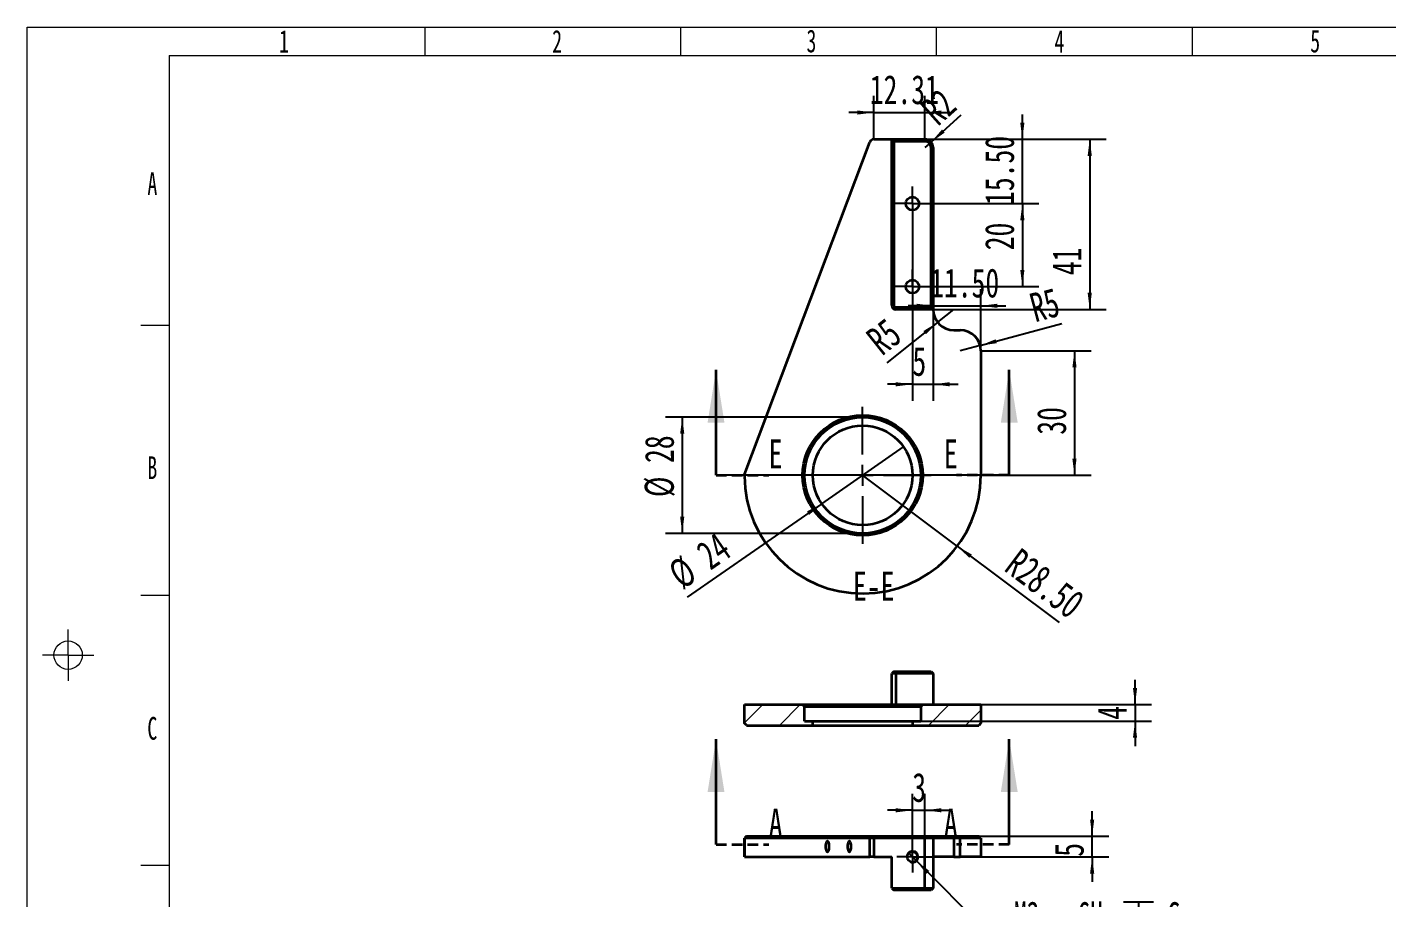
# Model space of a CAD drawing. Header units: millimetres. Extents: x 5 to 292, y 3 to 206.
# Drawn here: x 4.5 to 168.4, y 101.3 to 206.2 of the extents above; entities that cross this region are included whole.
import ezdxf

# ---------------------------------------------------------------- set-up
doc = ezdxf.new("R2010")
doc.units = ezdxf.units.MM
doc.linetypes.add('HIDDEN', pattern=[1.905, 1.27, -0.635])
doc.layers.add('10', color=7, linetype='Continuous')
doc.layers.add('SLD-0', color=7, linetype='Continuous')
doc.styles.add('SLDTEXTSTYLE1', font='TXT', dxfattribs={"width": 0.7})
doc.styles.add('SLDTEXTSTYLE13', font='TXT', dxfattribs={"width": 0.642857})
doc.styles.add('SLDTEXTSTYLE7', font='TXT', dxfattribs={"width": 0.638186})
doc.dimstyles.new('SLDDIMSTYLE0', dxfattribs={"dimtxt": 3.5, "dimasz": 2, "dimexe": 0, "dimexo": 0.0625, "dimgap": 0.875, "dimtad": 2, "dimlfac": 2, "dimrnd": 1e-09, "dimzin": 12, "dimdsep": 46, "dimtxsty": 'SLDTEXTSTYLE1', "dimsah": 1, "dimcen": 0.09, "dimadec": 0, "dimazin": 3, "dimtfac": 1, "dimtmove": 0, "dimatfit": 0, "dimfxl": 0, "dimfrac": 2, "dimtolj": 1, "dimtzin": 12, "dimarcsym": 0})
doc.dimstyles.new('SLDDIMSTYLE1', dxfattribs={"dimtxt": 3.5, "dimasz": 2, "dimexe": 0, "dimexo": 0.0625, "dimgap": 0.875, "dimtad": 2, "dimlfac": 2, "dimrnd": 1e-09, "dimzin": 12, "dimdsep": 46, "dimtxsty": 'SLDTEXTSTYLE1', "dimsah": 1, "dimcen": 0, "dimadec": 0, "dimazin": 3, "dimtfac": 1, "dimtofl": 0, "dimtmove": 0, "dimatfit": 3, "dimfxl": 0, "dimfrac": 2, "dimtolj": 1, "dimtzin": 12, "dimarcsym": 0})
doc.dimstyles.new('SLDDIMSTYLE2', dxfattribs={"dimtxt": 3.5, "dimasz": 2, "dimexe": 0, "dimexo": 0.0625, "dimgap": 0.875, "dimtad": 2, "dimlfac": 2, "dimrnd": 1e-09, "dimzin": 12, "dimdsep": 46, "dimtxsty": 'SLDTEXTSTYLE1', "dimblk1": 'NONE', "dimsah": 1, "dimcen": 0, "dimadec": 0, "dimazin": 3, "dimtfac": 1, "dimtmove": 0, "dimatfit": 3, "dimldrblk": 'NONE', "dimfxl": 0, "dimfrac": 2, "dimtolj": 1, "dimtzin": 12, "dimarcsym": 0})
doc.dimstyles.new('SLDDIMSTYLE3', dxfattribs={"dimtxt": 3.5, "dimasz": 2, "dimexe": 0, "dimexo": 0.0625, "dimgap": 0.875, "dimtad": 2, "dimlfac": 2, "dimrnd": 1e-09, "dimzin": 4, "dimdsep": 46, "dimtxsty": 'SLDTEXTSTYLE1', "dimsah": 1, "dimcen": 0, "dimadec": 0, "dimazin": 1, "dimtfac": 1, "dimtofl": 0, "dimtmove": 0, "dimatfit": 3, "dimfxl": 0, "dimfrac": 2, "dimtolj": 1, "dimtzin": 12, "dimarcsym": 0})
doc.dimstyles.new('SLDDIMSTYLE4', dxfattribs={"dimtxt": 3.5, "dimasz": 2, "dimexe": 0, "dimexo": 0.0625, "dimgap": 0.875, "dimtad": 2, "dimlfac": 2, "dimrnd": 1e-09, "dimzin": 12, "dimdsep": 46, "dimtxsty": 'SLDTEXTSTYLE1', "dimsah": 1, "dimcen": 0.09, "dimadec": 0, "dimazin": 3, "dimtfac": 1, "dimtofl": 0, "dimtmove": 0, "dimatfit": 3, "dimfxl": 0, "dimfrac": 2, "dimtolj": 1, "dimtzin": 12, "dimarcsym": 0})
doc.dimstyles.new('SLDDIMSTYLE5', dxfattribs={"dimtxt": 3.5, "dimasz": 2, "dimexe": 0, "dimexo": 0.0625, "dimgap": 0.875, "dimtad": 2, "dimlfac": 2, "dimrnd": 1e-09, "dimzin": 4, "dimdsep": 46, "dimtxsty": 'SLDTEXTSTYLE1', "dimsah": 1, "dimcen": 0.09, "dimadec": 0, "dimazin": 1, "dimtfac": 1, "dimtmove": 0, "dimatfit": 0, "dimfxl": 0, "dimfrac": 2, "dimtolj": 1, "dimtzin": 12, "dimarcsym": 0})
doc.dimstyles.new('SLDDIMSTYLE6', dxfattribs={"dimtxt": 3.5, "dimasz": 2, "dimexe": 0, "dimexo": 0.0625, "dimgap": 0.875, "dimtad": 0, "dimtih": 1, "dimtoh": 1, "dimdec": 6, "dimlfac": 2, "dimrnd": 1e-09, "dimzin": 12, "dimdsep": 46, "dimtxsty": 'SLDTEXTSTYLE1', "dimblk1": 'NONE', "dimsah": 1, "dimcen": 0, "dimadec": 0, "dimazin": 3, "dimtfac": 1, "dimtmove": 0, "dimatfit": 3, "dimldrblk": 'NONE', "dimfxl": 0, "dimfrac": 2, "dimtolj": 1, "dimtzin": 12, "dimarcsym": 0})

# ---------------------------------------------------------------- blocks, each defined once
blk = doc.blocks.new('_D')
at = {"layer": '10'}
for p, q in [((106.53, 192.73), (106.53, 197.96)), ((112.68, 192.73), (112.68, 197.96)), ((106.53, 195.96), (103.53, 195.96)), ((106.53, 195.96), (112.68, 195.96)), ((112.68, 195.96), (115.68, 195.96))]:
    blk.add_line(p, q, dxfattribs=at)
for points in [[(106.53, 195.96), (104.53, 196.21), (104.53, 195.71)], [(112.68, 195.96), (114.68, 195.71), (114.68, 196.21)]]:
    blk.add_solid(points, dxfattribs=at)
at = {"layer": '10', "insert": (106.04, 200.47), "char_height": 3.5, "attachment_point": 1, "style": 'SLDTEXTSTYLE1'}
blk.add_mtext('12.31', dxfattribs=at)
blk = doc.blocks.new('_D_1')
at = {"layer": '10'}
for q in [(117.07, 195.66), (112.68, 191.73)]:
    blk.add_line((113.43, 192.39), q, dxfattribs=at)
blk.add_solid([(113.43, 192.39), (115.08, 193.54), (114.75, 193.91)], dxfattribs=at)
at = {"layer": '10', "insert": (111.91, 196.83), "char_height": 3.5, "attachment_point": 1, "rotation": 41.8469, "style": 'SLDTEXTSTYLE1'}
blk.add_mtext('R2', dxfattribs=at)
blk = doc.blocks.new('_D_2')
at = {"layer": '10'}
for q in [(110.11, 155.65), (84.02, 137.55)]:
    blk.add_line((100.25, 148.81), q, dxfattribs=at)
blk.add_solid([(100.25, 148.81), (98.47, 147.87), (98.75, 147.46)], dxfattribs=at)
at = {"layer": '10', "char_height": 3.5, "attachment_point": 1, "rotation": 34.7431, "style": 'SLDTEXTSTYLE1'}
for s, insert in [('24', (84.84, 143.59)), ('%%c', (81.45, 141.25))]:
    blk.add_mtext(s, dxfattribs=dict(at, insert=insert))
blk = doc.blocks.new('_None')
blk = doc.blocks.new('_D_3')
at = {"layer": '10'}
for p, q in [((105.18, 159.23), (81.44, 159.23)), ((83.44, 159.23), (83.44, 145.23)), ((105.18, 145.23), (81.44, 145.23))]:
    blk.add_line(p, q, dxfattribs=at)
for points in [[(83.44, 159.23), (83.19, 157.23), (83.69, 157.23)], [(83.44, 145.23), (83.69, 147.23), (83.19, 147.23)]]:
    blk.add_solid(points, dxfattribs=at)
at = {"layer": '10', "char_height": 3.5, "attachment_point": 1, "rotation": 90, "style": 'SLDTEXTSTYLE1'}
for s, insert in [('28', (78.93, 153.71)), ('%%c', (78.92, 149.6))]:
    blk.add_mtext(s, dxfattribs=dict(at, insert=insert))
blk = doc.blocks.new('_D_4')
at = {"layer": '10'}
for q in [(105.18, 152.23), (128.85, 134.49)]:
    blk.add_line((116.59, 143.68), q, dxfattribs=at)
blk.add_solid([(116.59, 143.68), (118.04, 142.28), (118.34, 142.68)], dxfattribs=at)
at = {"layer": '10', "insert": (124.19, 143.61), "char_height": 3.5, "attachment_point": 1, "rotation": 323.1514, "style": 'SLDTEXTSTYLE1'}
blk.add_mtext('R28.50', dxfattribs=at)
blk = doc.blocks.new('_D_5')
at = {"layer": '10'}
for p, q in [((119.43, 167.23), (132.71, 167.23)), ((130.71, 167.23), (130.71, 152.23)), ((119.43, 152.23), (132.71, 152.23))]:
    blk.add_line(p, q, dxfattribs=at)
for points in [[(130.71, 167.23), (130.46, 165.23), (130.96, 165.23)], [(130.71, 152.23), (130.96, 154.23), (130.46, 154.23)]]:
    blk.add_solid(points, dxfattribs=at)
at = {"layer": '10', "insert": (126.2, 157.12), "char_height": 3.5, "attachment_point": 1, "rotation": 90, "style": 'SLDTEXTSTYLE1'}
blk.add_mtext('30', dxfattribs=at)
blk = doc.blocks.new('_D_6')
at = {"layer": '10'}
for q in [(129.18, 170.51), (116.93, 167.23)]:
    blk.add_line((119.35, 167.87), q, dxfattribs=at)
blk.add_solid([(119.35, 167.87), (121.34, 168.15), (121.21, 168.63)], dxfattribs=at)
at = {"layer": '10', "insert": (125.06, 174.04), "char_height": 3.5, "attachment_point": 1, "rotation": 15, "style": 'SLDTEXTSTYLE1'}
blk.add_mtext('R5', dxfattribs=at)
blk = doc.blocks.new('_D_7')
at = {"layer": '10'}
for q in [(116.18, 172.23), (108.11, 165.8)]:
    blk.add_line((114.23, 170.67), q, dxfattribs=at)
blk.add_solid([(114.23, 170.67), (112.51, 169.62), (112.82, 169.23)], dxfattribs=at)
at = {"layer": '10', "insert": (105.34, 169.28), "char_height": 3.5, "attachment_point": 1, "rotation": 38.5443, "style": 'SLDTEXTSTYLE1'}
blk.add_mtext('R5', dxfattribs=at)
blk = doc.blocks.new('_D_8')
at = {"layer": '10'}
for p, q in [((119.43, 167.23), (119.43, 174.66)), ((113.68, 172.66), (110.68, 172.66)), ((113.68, 172.66), (119.43, 172.66)), ((119.43, 172.66), (122.43, 172.66))]:
    blk.add_line(p, q, dxfattribs=at)
for points in [[(113.68, 172.66), (111.68, 172.91), (111.68, 172.41)], [(119.43, 172.66), (121.43, 172.41), (121.43, 172.91)]]:
    blk.add_solid(points, dxfattribs=at)
at = {"layer": '10', "insert": (113.31, 177.17), "char_height": 3.5, "attachment_point": 1, "style": 'SLDTEXTSTYLE1'}
blk.add_mtext('11.50', dxfattribs=at)
blk = doc.blocks.new('_D_9')
at = {"layer": '10'}
for p, q in [((112.68, 192.73), (134.55, 192.73)), ((132.55, 192.73), (132.55, 172.23)), ((113.68, 172.23), (134.55, 172.23))]:
    blk.add_line(p, q, dxfattribs=at)
for points in [[(132.55, 192.73), (132.3, 190.73), (132.8, 190.73)], [(132.55, 172.23), (132.8, 174.23), (132.3, 174.23)]]:
    blk.add_solid(points, dxfattribs=at)
at = {"layer": '10', "insert": (128.04, 176.34), "char_height": 3.5, "attachment_point": 1, "rotation": 90, "style": 'SLDTEXTSTYLE1'}
blk.add_mtext('41', dxfattribs=at)
blk = doc.blocks.new('_D_10')
at = {"layer": '10'}
for p, q in [((113.23, 184.98), (126.43, 184.98)), ((124.43, 184.98), (124.43, 174.98)), ((113.23, 174.98), (126.43, 174.98))]:
    blk.add_line(p, q, dxfattribs=at)
for points in [[(124.43, 184.98), (124.18, 182.98), (124.68, 182.98)], [(124.43, 174.98), (124.68, 176.98), (124.18, 176.98)]]:
    blk.add_solid(points, dxfattribs=at)
at = {"layer": '10', "insert": (119.92, 179.35), "char_height": 3.5, "attachment_point": 1, "rotation": 90, "style": 'SLDTEXTSTYLE1'}
blk.add_mtext('20', dxfattribs=at)
blk = doc.blocks.new('_D_11')
at = {"layer": '10'}
for p, q in [((124.43, 192.73), (124.43, 195.73)), ((112.68, 192.73), (126.43, 192.73)), ((124.43, 184.98), (124.43, 192.73)), ((113.23, 184.98), (126.43, 184.98)), ((124.43, 184.98), (124.43, 181.98))]:
    blk.add_line(p, q, dxfattribs=at)
for points in [[(124.43, 192.73), (124.68, 194.73), (124.18, 194.73)], [(124.43, 184.98), (124.18, 182.98), (124.68, 182.98)]]:
    blk.add_solid(points, dxfattribs=at)
at = {"layer": '10', "insert": (119.92, 184.81), "char_height": 3.5, "attachment_point": 1, "rotation": 90, "style": 'SLDTEXTSTYLE1'}
blk.add_mtext('15.50', dxfattribs=at)
blk = doc.blocks.new('_D_12')
at = {"layer": '10'}
for p, q in [((111.18, 182.93), (111.18, 161.2)), ((113.68, 172.23), (113.68, 161.2)), ((111.18, 163.2), (108.18, 163.2)), ((111.18, 163.2), (113.68, 163.2)), ((113.68, 163.2), (116.68, 163.2))]:
    blk.add_line(p, q, dxfattribs=at)
for points in [[(111.18, 163.2), (109.18, 163.45), (109.18, 162.95)], [(113.68, 163.2), (115.68, 162.95), (115.68, 163.45)]]:
    blk.add_solid(points, dxfattribs=at)
at = {"layer": '10', "insert": (111.18, 167.72), "char_height": 3.5, "attachment_point": 1, "style": 'SLDTEXTSTYLE1'}
blk.add_mtext('5', dxfattribs=at)
blk = doc.blocks.new('SW_CENTERMARKSYMBOL_0')
at = {"layer": '10', "color": 0}
for p, q in [((0, 2.5), (0, 8.25)), ((-2.5, 0), (-8.25, 0)), ((0, 0), (-1.25, 0)), ((0, 0), (0, 1.25)), ((0, 0), (0, -1.25)), ((0, 0), (1.25, 0)), ((2.5, 0), (8.25, 0)), ((0, -2.5), (0, -8.25))]:
    blk.add_line(p, q, dxfattribs=at)
blk = doc.blocks.new('SW_CENTERMARKSYMBOL_1')
at = {"layer": '10', "color": 0}
for p, q in [((0, 1.25), (0, 2.05)), ((-1.25, 0), (-2.05, 0)), ((0, 0), (-1.25, 0)), ((0, 0), (0, 1.25)), ((0, 0), (0, -1.25)), ((0, 0), (1.25, 0)), ((1.25, 0), (2.05, 0)), ((0, -1.25), (0, -2.05))]:
    blk.add_line(p, q, dxfattribs=at)
blk = doc.blocks.new('SW_CENTERMARKSYMBOL_2')
at = {"layer": '10', "color": 0}
for p, q in [((0, 1.25), (0, 2.05)), ((-1.25, 0), (-2.05, 0)), ((0, 0), (-1.25, 0)), ((0, 0), (0, 1.25)), ((0, 0), (0, -1.25)), ((0, 0), (1.25, 0)), ((1.25, 0), (2.05, 0)), ((0, -1.25), (0, -2.05))]:
    blk.add_line(p, q, dxfattribs=at)
blk = doc.blocks.new('_D_13')
at = {"layer": '10'}
for p, q in [((132.84, 108.73), (132.84, 111.73)), ((112.68, 108.73), (134.84, 108.73)), ((132.84, 106.23), (132.84, 108.73)), ((113.06, 106.23), (134.84, 106.23)), ((132.84, 106.23), (132.84, 103.23))]:
    blk.add_line(p, q, dxfattribs=at)
for points in [[(132.84, 108.73), (133.09, 110.73), (132.59, 110.73)], [(132.84, 106.23), (132.59, 104.23), (133.09, 104.23)]]:
    blk.add_solid(points, dxfattribs=at)
at = {"layer": '10', "insert": (128.32, 106.25), "char_height": 3.5, "attachment_point": 1, "rotation": 90, "style": 'SLDTEXTSTYLE1'}
blk.add_mtext('5', dxfattribs=at)
blk = doc.blocks.new('_D_14')
at = {"layer": '10'}
for p, q in [((111.18, 106.23), (111.18, 113.85)), ((112.68, 108.73), (112.68, 113.85)), ((111.18, 111.85), (108.18, 111.85)), ((111.18, 111.85), (112.68, 111.85)), ((112.68, 111.85), (115.68, 111.85))]:
    blk.add_line(p, q, dxfattribs=at)
for points in [[(111.18, 111.85), (109.18, 112.1), (109.18, 111.6)], [(112.68, 111.85), (114.68, 111.6), (114.68, 112.1)]]:
    blk.add_solid(points, dxfattribs=at)
at = {"layer": '10', "insert": (111.16, 116.36), "char_height": 3.5, "attachment_point": 1, "style": 'SLDTEXTSTYLE1'}
blk.add_mtext('3', dxfattribs=at)
blk = doc.blocks.new('SW_SYMBOL_HOLE_DEPTH')
at = {"layer": '10', "color": 0}
for p, q in [((0, 875), (800, 875)), ((400, 875), (400, 75)), ((100, 555), (400, 75)), ((700, 555), (400, 75))]:
    blk.add_line(p, q, dxfattribs=at)
blk = doc.blocks.new('_D_15')
at = {"layer": '10'}
for p, q in [((110.74, 106.67), (111.62, 105.79)), ((111.62, 105.79), (120.86, 96.55)), ((120.86, 96.55), (143.59, 96.55))]:
    blk.add_line(p, q, dxfattribs=at)
blk.add_solid([(111.62, 105.79), (112.86, 104.2), (113.21, 104.55)], dxfattribs=at)
at = {"layer": '10', "xscale": 0.004511737089201878, "yscale": 0.004511737089201878, "zscale": 0.004511737089201878}
for p in [(136.62, 96.88), (136.02, 92.37)]:
    blk.add_blockref('SW_SYMBOL_HOLE_DEPTH', p, dxfattribs=at)
at = {"layer": '10', "char_height": 3.5, "attachment_point": 1}
for s, insert, style in [('M3 - 6H', (123.42, 100.87), 'SLDTEXTSTYLE13'), ('6', (141.84, 100.87), 'SLDTEXTSTYLE1'), ('%%c', (122.71, 96.37), 'SLDTEXTSTYLE1'), ('2.50', (128.13, 96.36), 'SLDTEXTSTYLE1'), ('5', (141.23, 96.36), 'SLDTEXTSTYLE1')]:
    blk.add_mtext(s, dxfattribs=dict(at, insert=insert, style=style))
blk = doc.blocks.new('SW_CENTERMARKSYMBOL_3')
at = {"layer": '10', "color": 0}
for p, q in [((0, 1.25), (0, 1.875)), ((-1.25, 0), (-1.875, 0)), ((0, 0), (-1.25, 0)), ((0, 0), (0, 1.25)), ((0, 0), (0, -1.25)), ((0, 0), (1.25, 0)), ((1.25, 0), (1.875, 0)), ((0, -1.25), (0, -1.875))]:
    blk.add_line(p, q, dxfattribs=at)
blk = doc.blocks.new('_D_26')
at = {"layer": '10'}
for p, q in [((138.01, 124.59), (138.01, 127.59)), ((119.43, 124.59), (140.01, 124.59)), ((138.01, 124.59), (138.01, 122.59)), ((112.18, 122.59), (140.01, 122.59)), ((138.01, 122.59), (138.01, 119.59))]:
    blk.add_line(p, q, dxfattribs=at)
for points in [[(138.01, 124.59), (138.26, 126.59), (137.76, 126.59)], [(138.01, 122.59), (137.76, 120.59), (138.26, 120.59)]]:
    blk.add_solid(points, dxfattribs=at)
at = {"layer": '10', "insert": (133.49, 122.76), "char_height": 3.5, "attachment_point": 1, "rotation": 90, "style": 'SLDTEXTSTYLE1'}
blk.add_mtext('4', dxfattribs=at)

msp = doc.modelspace()

# ---------------------------------------------------------------- hatches: boundary and pattern name
at = {"layer": '10', "linetype": 'Continuous', "lineweight": 18}
h = msp.add_hatch(dxfattribs=at)
h.set_pattern_fill('ANSI31', color=256, style=0)
edge = h.paths.add_edge_path(flags=0)
edge.add_spline(control_points=[(90.94082551, 122.3360331), (90.98469905, 122.29287987), (91.0286551, 122.24980955), (91.07282835, 122.20696316), (91.112604, 122.16838226), (91.15252972, 122.12994959), (91.19298871, 122.09208591)], knot_values=[0.0010378014, 0.0010378014, 0.0010378014, 0.0010378014, 0.0014070332, 0.0014070332, 0.0014070332, 0.0017395645, 0.0017395645, 0.0017395645, 0.0017395645], weights=[1, 1, 1, 1, 1, 1, 1], degree=3, periodic=0)
edge.add_line((91.19298871, 122.09208591), (91.19945639, 122.0860331))
edge.add_line((91.19945639, 122.0860331), (99.18232057, 122.0860331))
edge.add_line((99.18232057, 122.0860331), (99.18232057, 122.5860331))
edge.add_line((99.18232057, 122.5860331), (98.18232057, 122.5860331))
edge.add_line((98.18232057, 122.5860331), (98.18232057, 124.3360331))
edge.add_line((98.18232057, 124.3360331), (97.93232057, 124.5860331))
edge.add_line((97.93232057, 124.5860331), (90.94082551, 124.5860331))
edge.add_line((90.94082551, 124.5860331), (90.94082551, 122.3360331))
h = msp.add_hatch(dxfattribs=at)
h.set_pattern_fill('ANSI31', color=256, style=0)
h.paths.add_polyline_path([(119.18232057, 122.0860331), (119.43232057, 122.3360331), (119.43232057, 124.5860331), (112.43232057, 124.5860331), (112.18232057, 124.3360331), (112.18232057, 122.5860331), (111.18232057, 122.5860331), (111.18232057, 122.0860331)], flags=0)

# ---------------------------------------------------------------- linework, layer by layer
at = {"color": 7, "linetype": 'Continuous', "lineweight": 35}
for p, q in [((90.96468987, 152.31292743), (106.06039386, 192.40315769)), ((106.52832061, 192.72696305), (108.68232057, 192.72696305)), ((108.68232057, 192.72696305), (112.68232057, 192.72696305)), ((108.68232057, 192.72696305), (108.93232057, 192.47696305)), ((108.68232057, 172.72696305), (108.68232057, 192.72696305)), ((112.68232057, 192.47696305), (108.93232057, 192.47696305)), ((108.93232057, 192.47696305), (108.93232057, 172.72696305)), ((112.68232057, 192.72696305), (112.68232057, 192.47696305)), ((113.68232057, 191.72696305), (113.43232057, 191.72696305)), ((113.43232057, 172.47696305), (113.43232057, 191.72696305)), ((113.68232057, 191.72696305), (113.68232057, 172.22696305)), ((108.93232057, 172.72696305), (108.68232057, 172.72696305)), ((109.18232057, 172.47696305), (113.43232057, 172.47696305)), ((109.18232057, 172.47696305), (109.18232057, 172.22696305)), ((113.68232057, 172.22696305), (109.18232057, 172.22696305)), ((113.43232057, 172.47696305), (113.68232057, 172.22696305)), ((116.18232057, 169.72696305), (116.93232057, 169.72696305)), ((119.43232057, 167.22696305), (119.43232057, 152.22696305)), ((87.51265215, 152.22696305), (87.51265215, 164.92696305)), ((122.85228504, 152.22696305), (122.85228504, 164.92696305)), ((108.93232057, 128.5860331), (108.68232057, 128.3360331)), ((108.68232057, 124.5860331), (108.68232057, 128.3360331)), ((109.18232057, 128.3360331), (108.68232057, 128.3360331)), ((108.93232057, 128.5860331), (109.18232057, 128.5860331)), ((109.18232057, 128.5860331), (113.43232057, 128.5860331)), ((109.18232057, 128.5860331), (109.18232057, 128.3360331)), ((109.18232057, 128.3360331), (109.18232057, 124.5860331)), ((113.68232057, 128.3360331), (109.18232057, 128.3360331)), ((113.43232057, 128.5860331), (113.68232057, 128.3360331)), ((113.68232057, 128.3360331), (113.68232057, 124.5860331)), ((90.94082551, 124.5860331), (97.93232057, 124.5860331)), ((90.94082551, 122.3360331), (90.94082551, 124.5860331)), ((97.93232057, 124.5860331), (98.18232057, 124.3360331)), ((97.93232057, 124.5860331), (112.43232057, 124.5860331)), ((112.18232057, 124.3360331), (112.43232057, 124.5860331)), ((112.43232057, 124.5860331), (119.43232057, 124.5860331)), ((119.43232057, 124.5860331), (119.43232057, 122.3360331)), ((98.18232057, 122.5860331), (98.18232057, 124.3360331)), ((112.18232057, 124.3360331), (98.18232057, 124.3360331)), ((112.18232057, 124.3360331), (112.18232057, 122.5860331)), ((91.19945639, 122.0860331), (91.19298871, 122.09208591)), ((91.19945639, 122.0860331), (99.18232057, 122.0860331)), ((98.18232057, 122.5860331), (99.18232057, 122.5860331)), ((99.18232057, 122.5860331), (111.18232057, 122.5860331)), ((99.18232057, 122.0860331), (99.18232057, 122.5860331)), ((99.18232057, 122.0860331), (111.18232057, 122.0860331)), ((111.18232057, 122.5860331), (111.18232057, 122.0860331)), ((111.18232057, 122.5860331), (112.18232057, 122.5860331)), ((111.18232057, 122.0860331), (119.18232057, 122.0860331)), ((119.43232057, 122.3360331), (119.18232057, 122.0860331)), ((87.51265215, 107.70694334), (87.51265215, 120.40694334)), ((122.85228504, 107.70694334), (122.85228504, 120.40694334)), ((91.18262201, 108.73084634), (90.93262739, 108.48084634)), ((90.96468987, 108.48084634), (90.93262739, 108.48084634)), ((90.93262739, 106.23084634), (90.93262739, 108.48084634)), ((91.19865325, 108.73084634), (90.96468987, 108.48084634)), ((90.96468987, 108.48084634), (90.96468987, 106.23084634)), ((106.06039386, 108.48084634), (90.96468987, 108.48084634)), ((91.18262201, 108.73084634), (91.19865325, 108.73084634)), ((91.19865325, 108.73084634), (106.29435724, 108.73084634)), ((106.29435724, 108.73084634), (106.06039386, 108.48084634)), ((106.52832061, 108.48084634), (106.06039386, 108.48084634)), ((106.06039386, 106.23084634), (106.06039386, 108.48084634)), ((106.29435724, 108.73084634), (106.52832061, 108.73084634)), ((106.52832061, 108.73084634), (106.52832061, 108.48084634)), ((106.52832061, 108.73084634), (112.68232057, 108.73084634)), ((112.68232057, 108.48084634), (106.52832061, 108.48084634)), ((106.52832061, 108.48084634), (106.52832061, 106.23084634)), ((112.68232057, 108.48084634), (112.68232057, 108.73084634)), ((112.68232057, 108.73084634), (113.43232057, 108.73084634)), ((113.68232057, 108.48084634), (112.68232057, 108.48084634)), ((112.68232057, 102.48084634), (112.68232057, 108.48084634)), ((113.68232057, 108.48084634), (113.43232057, 108.73084634)), ((113.43232057, 108.73084634), (116.18232057, 108.73084634)), ((113.68232057, 108.48084634), (113.68232057, 102.48084634)), ((116.18232057, 108.48084634), (113.68232057, 108.48084634)), ((116.18232057, 108.48084634), (116.18232057, 108.73084634)), ((116.18232057, 108.73084634), (116.93232057, 108.73084634)), ((116.18232057, 108.48084634), (116.18232057, 106.23084634)), ((116.93232057, 108.48084634), (116.18232057, 108.48084634)), ((116.93232057, 108.48084634), (116.93232057, 108.73084634)), ((116.93232057, 108.73084634), (119.18232057, 108.73084634)), ((119.43232057, 108.48084634), (116.93232057, 108.48084634)), ((116.93232057, 106.23084634), (116.93232057, 108.48084634)), ((119.43232057, 108.48084634), (119.18232057, 108.73084634)), ((119.43232057, 108.48084634), (119.43232057, 106.23084634)), ((90.96468987, 106.23084634), (90.93262739, 106.23084634)), ((90.96468987, 106.23084634), (106.06039386, 106.23084634)), ((106.52832061, 106.23084634), (106.06039386, 106.23084634)), ((106.52832061, 106.23084634), (108.68232057, 106.23084634)), ((108.68232057, 102.48084634), (108.68232057, 106.23084634)), ((116.18232057, 106.23084634), (113.68232057, 106.23084634)), ((116.18232057, 106.23084634), (116.93232057, 106.23084634)), ((119.43232057, 106.23084634), (116.93232057, 106.23084634)), ((108.68232057, 102.48084634), (112.68232057, 102.48084634)), ((108.68232057, 102.48084634), (108.93232057, 102.23084634)), ((112.68232057, 102.23084634), (108.93232057, 102.23084634)), ((112.68232057, 102.48084634), (113.68232057, 102.48084634)), ((112.68232057, 102.48084634), (112.68232057, 102.23084634)), ((113.43232057, 102.23084634), (112.68232057, 102.23084634)), ((113.68232057, 102.48084634), (113.43232057, 102.23084634))]:
    msp.add_line(p, q, dxfattribs=at)
at = {"color": 7, "linetype": 'HIDDEN', "lineweight": 35}
for p, q in [((87.51265215, 152.22696305), (93.86265215, 152.22696305)), ((122.85228504, 152.22696305), (116.50228504, 152.22696305)), ((87.51265215, 107.70694334), (93.86265215, 107.70694334)), ((122.85228504, 107.70694334), (116.50228504, 107.70694334))]:
    msp.add_line(p, q, dxfattribs=at)
at = {"color": 7, "linetype": 'Continuous', "lineweight": 18, "flags": 128}
for points in [[(100.93944696, 106.73084634), (100.83830681, 106.78793669), (100.75256432, 106.95051626), (100.69527303, 107.19383377), (100.675155, 107.48084634), (100.69527303, 107.76785892), (100.75256432, 108.01117643), (100.83830681, 108.17375599), (100.93944696, 108.23084634), (101.04058712, 108.17375599), (101.1263296, 108.01117643), (101.1836209, 107.76785892), (101.20373893, 107.48084634), (101.1836209, 107.19383377), (101.1263296, 106.95051626), (101.04058712, 106.78793669), (100.93944696, 106.73084634)], [(103.5823666, 106.73084634), (103.48122644, 106.78793669), (103.39548396, 106.95051626), (103.33819266, 107.19383377), (103.31807463, 107.48084634), (103.33819266, 107.76785892), (103.39548396, 108.01117643), (103.48122644, 108.17375599), (103.5823666, 108.23084634), (103.68350675, 108.17375599), (103.76924924, 108.01117643), (103.82654053, 107.76785892), (103.84665856, 107.48084634), (103.82654053, 107.19383377), (103.76924924, 106.95051626), (103.68350675, 106.78793669), (103.5823666, 106.73084634)]]:
    msp.add_lwpolyline(points, dxfattribs=at)
at = {"color": 7, "linetype": 'Continuous', "lineweight": 35, "flags": 128}
for points in [[(100.71920366, 107.48084634), (100.72670827, 107.31908444), (100.74871067, 107.16834634), (100.78371143, 107.0389046), (100.82932531, 106.93958046), (100.8824438, 106.8771427), (100.93944696, 106.85584634), (100.99645012, 106.8771427), (101.04956861, 106.93958046), (101.0951825, 107.0389046), (101.13018326, 107.16834634), (101.15218566, 107.31908444), (101.15969027, 107.48084634), (101.15218566, 107.64260824), (101.13018326, 107.79334634), (101.0951825, 107.92278808), (101.04956861, 108.02211222), (100.99645012, 108.08454998), (100.93944696, 108.10584634), (100.8824438, 108.08454998), (100.82932531, 108.02211222), (100.78371143, 107.92278808), (100.74871067, 107.79334634), (100.72670827, 107.64260824), (100.71920366, 107.48084634)], [(103.36212329, 107.48084634), (103.3696279, 107.31908444), (103.3916303, 107.16834634), (103.42663106, 107.0389046), (103.47224495, 106.93958046), (103.52536344, 106.8771427), (103.5823666, 106.85584634), (103.63936976, 106.8771427), (103.69248825, 106.93958046), (103.73810213, 107.0389046), (103.77310289, 107.16834634), (103.79510529, 107.31908444), (103.8026099, 107.48084634), (103.79510529, 107.64260824), (103.77310289, 107.79334634), (103.73810213, 107.92278808), (103.69248825, 108.02211222), (103.63936976, 108.08454998), (103.5823666, 108.10584634), (103.52536344, 108.08454998), (103.47224495, 108.02211222), (103.42663106, 107.92278808), (103.3916303, 107.79334634), (103.3696279, 107.64260824), (103.36212329, 107.48084634)]]:
    msp.add_lwpolyline(points, dxfattribs=at)
at = {"color": 7, "linetype": 'Continuous', "lineweight": 35}
for centre, radius in [((111.18232057, 184.97696305), 0.8), ((111.18232057, 174.97696305), 0.8), ((105.18232057, 152.22696305), 7.25), ((105.18232057, 152.22696305), 7), ((105.18232057, 152.22696305), 6), ((111.18232057, 106.23084634), 0.625)]:
    msp.add_circle(centre, radius, dxfattribs=at)
for centre, radius, start, end in [((106.52832061, 192.22696305), 0.5, 90, 159.3664757478), ((112.68232057, 191.72696305), 1, 0, 90), ((112.68232057, 191.72696305), 0.75, 0, 90), ((109.18232057, 172.72696305), 0.5, 180, 270), ((109.18232057, 172.72696305), 0.25, 180, 270), ((116.18232057, 172.22696305), 2.5, 180, 270), ((116.93232057, 167.22696305), 2.5, 0, 90), ((91.43261662, 152.13673278), 0.5, 159.3664757478, 180.375989123), ((105.18232057, 152.22696305), 14.25, 180.375989123, 0)]:
    msp.add_arc(centre, radius, start, end, dxfattribs=at)
at = {"color": 7, "linetype": 'Continuous', "lineweight": 18}
msp.add_arc((111.18232057, 106.23084634), 0.75, 255, 195, dxfattribs=at)
at = {"color": 7, "linetype": 'Continuous', "lineweight": 35}
msp.add_open_spline([(91.19298871, 122.09208591), (91.10762257, 122.17197611), (91.02421089, 122.25401673), (90.94082551, 122.3360331)], degree=3, dxfattribs=at)
for points in [[(87.51265215, 164.92696305), (86.49665215, 158.57696305), (88.52865215, 158.57696305)], [(122.85228504, 164.92696305), (121.83628504, 158.57696305), (123.86828504, 158.57696305)], [(87.51265215, 120.40694334), (86.49665215, 114.05694334), (88.52865215, 114.05694334)], [(122.85228504, 120.40694334), (121.83628504, 114.05694334), (123.86828504, 114.05694334)]]:
    msp.add_solid(points, dxfattribs=at)
at = {"layer": '10'}
msp.add_line((122.85228504, 152.22696305), (87.51265215, 152.22696305), dxfattribs=at)
at = {"layer": 'SLD-0', "color": 179, "linetype": 'Continuous', "lineweight": 18}
for p, q in [((4.5, 2.8), (4.5, 206.245)), ((4.5, 206.245), (292.2, 206.245)), ((52.45, 202.82), (52.45, 206.245)), ((83.275, 202.82), (83.275, 206.245)), ((114.1, 202.82), (114.1, 206.245)), ((144.925, 202.82), (144.925, 206.245)), ((144.925, 202.82), (144.925, 206.245)), ((21.625, 202.82), (288.775, 202.82)), ((21.625, 202.82), (21.625, 6.225)), ((21.625, 170.2825), (18.2, 170.2825)), ((21.625, 137.745), (18.2, 137.745)), ((9.432, 130.5525), (9.432, 133.635)), ((9.432, 130.5525), (6.3495, 130.5525)), ((9.432, 130.5525), (12.5145, 130.5525)), ((9.432, 130.5525), (9.432, 127.47)), ((21.625, 105.2075), (18.2, 105.2075))]:
    msp.add_line(p, q, dxfattribs=at)
msp.add_circle((9.432, 130.5525), 1.7125, dxfattribs=at)

# ---------------------------------------------------------------- block references
at = {"layer": '10'}
for name, p in [('SW_CENTERMARKSYMBOL_2', (111.18232057, 184.97696305)), ('SW_CENTERMARKSYMBOL_1', (111.18232057, 174.97696305)), ('SW_CENTERMARKSYMBOL_0', (105.18232057, 152.22696305)), ('SW_CENTERMARKSYMBOL_3', (111.18232057, 106.23084634))]:
    msp.add_blockref(name, p, dxfattribs=at)

# ---------------------------------------------------------------- texts
at = {"color": 7, "linetype": 'Continuous', "char_height": 3.5, "attachment_point": 1, "style": 'SLDTEXTSTYLE1'}
for s, insert in [('E', (93.86265215, 156.56180261)), ('E', (114.96777126, 156.56180261)), ('A', (93.86265215, 112.0417829)), ('A', (114.97100863, 112.0417829))]:
    msp.add_mtext(s, dxfattribs=dict(at, insert=insert))
at = {"layer": '10', "insert": (106.50879538, 140.62277039), "char_height": 3.5, "attachment_point": 2, "style": 'SLDTEXTSTYLE1'}
msp.add_mtext('E-E', dxfattribs=at)
at = {"layer": 'SLD-0', "char_height": 2.74, "attachment_point": 1, "style": 'SLDTEXTSTYLE7'}
for s, insert in [('1', (34.85479237, 205.90633217)), ('2', (67.7711555, 205.90633217)), ('3', (98.41433877, 205.95291217)), ('4', (128.29979469, 205.89537217)), ('5', (159.12479469, 205.94195217)), ('A', (18.98775, 188.76584451)), ('B', (18.98775, 154.515376)), ('C', (18.98775, 123.09791224))]:
    msp.add_mtext(s, dxfattribs=dict(at, insert=insert))

# ---------------------------------------------------------------- dimensions: what is measured, and where the dimension line sits
at = {"layer": '10'}
for base, p1, p2, dimstyle, picture, middle in [((112.68232057, 195.9615293), (106.52832061, 192.72696305), (112.68232057, 192.72696305), 'SLDDIMSTYLE0', '_D', (109.88122546, 195.9615293)), ((113.68232057, 163.20407979), (111.18232057, 182.92696305), (113.68232057, 172.22696305), 'SLDDIMSTYLE0', '_D_12', (111.9509277, 163.20407979)), ((119.43232057, 172.65964699), (113.68232057, 172.22696305), (119.43232057, 167.22696305), 'SLDDIMSTYLE5', '_D_8', (117.14733554, 172.65964699)), ((112.68232057, 111.84892688), (111.18232057, 106.23084634), (112.68232057, 108.73084634), 'SLDDIMSTYLE0', '_D_14', (111.92847044, 111.84892688))]:
    dim = msp.add_linear_dim(base=base, p1=p1, p2=p2, dimstyle=dimstyle, dxfattribs=at)
    dim.commit()
    dim.dimension.update_dxf_attribs({"geometry": picture, "text_midpoint": middle, "dimtype": 160})
for center, mpoint, dimstyle, picture, middle in [((112.68232057, 191.72696305), (113.42725087, 192.39410534), 'SLDDIMSTYLE1', '_D_1', (116.24631602, 194.91879573)), ((116.93232057, 167.22696305), (119.34713513, 167.87401066), 'SLDDIMSTYLE1', '_D_6', (127.89133819, 170.16343029)), ((116.18232057, 172.22696305), (114.22700499, 170.669163), 'SLDDIMSTYLE1', '_D_7', (109.11742041, 166.59835866)), ((105.18232057, 152.22696305), (116.58549321, 143.68119488), 'SLDDIMSTYLE3', '_D_4', (125.24088972, 137.19468321))]:
    dim = msp.add_radius_dim(center=center, mpoint=mpoint, dimstyle=dimstyle, dxfattribs=at)
    dim.commit()
    dim.dimension.update_dxf_attribs({"geometry": picture, "text_midpoint": middle, "dimtype": 164})
for base, p1, p2, dimstyle, picture, middle in [((124.43232057, 192.72696305), (113.23232057, 184.97696305), (112.68232057, 192.72696305), 'SLDDIMSTYLE5', '_D_11', (124.43232057, 188.6496221)), ((132.55473237, 172.22696305), (112.68232057, 192.72696305), (113.68232057, 172.22696305), 'SLDDIMSTYLE4', '_D_9', (132.55473237, 177.87496979)), ((124.43232057, 174.97696305), (113.23232057, 184.97696305), (113.23232057, 174.97696305), 'SLDDIMSTYLE0', '_D_10', (124.43232057, 180.88565854)), ((130.71313236, 152.22696305), (119.43232057, 167.22696305), (119.43232057, 152.22696305), 'SLDDIMSTYLE4', '_D_5', (130.71313236, 158.65911245)), ((138.00645996, 122.5860331), (119.43232057, 124.5860331), (112.18232057, 122.5860331), 'SLDDIMSTYLE0', '_D_26', (138.00645996, 123.527932)), ((132.8350492, 108.73084634), (113.05732057, 106.23084634), (112.68232057, 108.73084634), 'SLDDIMSTYLE0', '_D_13', (132.8350492, 107.01775428))]:
    dim = msp.add_linear_dim(base=base, p1=p1, p2=p2, angle=90, dimstyle=dimstyle, dxfattribs=at)
    dim.commit()
    dim.dimension.update_dxf_attribs({"geometry": picture, "text_midpoint": middle, "dimtype": 160})
dim = msp.add_linear_dim(base=(83.44419145, 145.22696305), p1=(105.18232057, 159.22696305), p2=(105.18232057, 145.22696305), angle=90, text='%%c<>', dimstyle='SLDDIMSTYLE0', dxfattribs=at)
dim.commit()
dim.dimension.update_dxf_attribs({"geometry": '_D_3', "text_midpoint": (83.44419145, 153.18685981), "dimtype": 160})
dim = msp.add_diameter_dim_2p(p1=(110.11261219, 155.64635254), p2=(100.25202894, 148.80757356), dimstyle='SLDDIMSTYLE2', dxfattribs=at)
dim.commit()
dim.dimension.update_dxf_attribs({"geometry": '_D_2', "text_midpoint": (86.84077205, 139.5062382), "dimtype": 163})
dim = msp.add_diameter_dim_2p(p1=(110.74053813, 106.67294732), p2=(111.62410301, 105.78874536), text=' M3 - 6H {\\fGDT;x} 6\\P%%c 2.50 {\\fGDT;x} 5\\P', dimstyle='SLDDIMSTYLE6', override={"dimpost": '<>'}, dxfattribs=at)
dim.commit()
dim.dimension.update_dxf_attribs({"geometry": '_D_15', "text_midpoint": (132.84738623, 96.36053642), "dimtype": 163})

doc.saveas('drawing.dxf')
